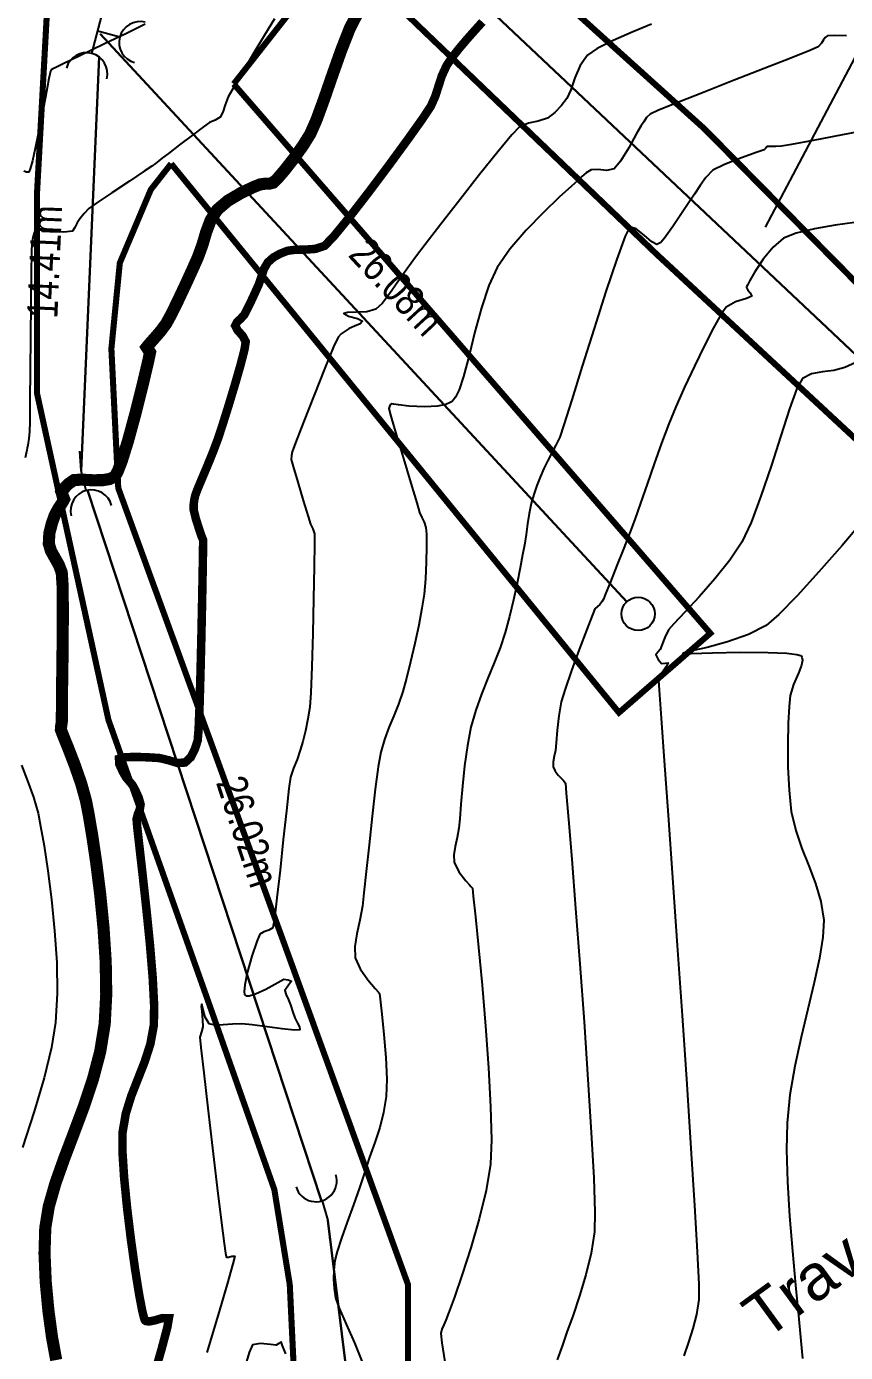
# Model space of a CAD drawing. Extents: x 360931 to 362237, y 7351473 to 7352200.
# Drawn here: x 361628.38 to 361655.38, y 7351867.38 to 7351911.08 of the extents above; entities that cross this region are included whole.
import ezdxf
from ezdxf.enums import TextEntityAlignment as Align

# ---------------------------------------------------------------- set-up
doc = ezdxf.new("R2010")
doc.units = 0
for name, color, linetype in [('A_Curvas Intermediarias', 37, 'Continuous'), ('A_Curvas Mestras', 32, 'Continuous'), ('AGUA', 3, 'Continuous'), ('PONTOS-Pontos - Água_U', 1, 'Continuous'), ('PS_IND_COMPRIMENTO', 7, 'Continuous'), ('ZZ-Carimbo Texto', 7, 'Continuous')]:
    doc.layers.add(name, color=color, linetype=linetype)
doc.layers.add('TUBO_PE_80_NTS194_PN_12_5', color=5, linetype='Continuous', lineweight=30)
doc.styles.add('CARIMBO', font='arial.ttf', dxfattribs={"height": 2})
doc.styles.add('ROMANS', font='arial.ttf', dxfattribs={"height": 2})
picture_1 = doc.add_image_def('image1.tif', size_in_pixel=(23490, 20550))

# ---------------------------------------------------------------- blocks, each defined once
blk = doc.blocks.new('*U1209', base_point=(361544.508, 7351672.6662))
for p, q in [((361544.3817, 7351672.6065), (361544.6342, 7351672.7702)), ((361544.5898, 7351672.5621), (361544.508, 7351672.6883))]:
    blk.add_line(p, q)
for centre, start, end in [((361544.7496, 7351672.845), 122.96833, 302.96833), ((361544.2664, 7351672.5316), 302.96833, 122.96833), ((361544.6647, 7351672.4468), 32.96834, 212.96834)]:
    blk.add_arc(centre, 0.1375, start, end)
blk = doc.blocks.new('*U1221')
for p, q in [((-0.135, 0), (0, 0)), ((0, 0), (0.1276, -0.0248))]:
    blk.add_line(p, q)
blk.add_arc((-0.2725, -0.0002), 0.1375, 270.09061, 90.09061)
blk = doc.blocks.new('*U1222')
for p, q in [((-0.135, 0), (0, 0)), ((0, 0), (0.1276, -0.0248))]:
    blk.add_line(p, q)
blk.add_arc((-0.2725, -0.0002), 0.1375, 270.09061, 90.09061)
blk = doc.blocks.new('*U1350', base_point=(361222.5143, 7351707.1856))
blk.add_circle((361222.5143, 7351707.1856), 0.11)

msp = doc.modelspace()

# ---------------------------------------------------------------- linework, layer by layer
at = {"color": 0, "const_width": 0.2}
for points in [[(361635.445, 7351934.874), (361634.147, 7351927.895), (361633.838, 7351925.301), (361633.344, 7351918.878), (361633.514, 7351917.863), (361634.152, 7351917.165), (361638.315, 7351915.704), (361642.188, 7351914.657), (361645.18, 7351912.714), (361650.727, 7351907.712), (361657.398, 7351900.95), (361666.725, 7351892.025), (361673.335, 7351886.385), (361675.037, 7351884.607), (361676.908, 7351880.066), (361677.442, 7351879.872), (361680.01, 7351876.412), (361681.417, 7351873.394), (361682.49, 7351867.641), (361692.77, 7351833.923)], [(361629.228, 7351914.738), (361628.724, 7351905.567), (361628.724, 7351899.002), (361631.079, 7351888.234), (361634.404, 7351878.851), (361636.549, 7351872.749), (361637.058, 7351869.612), (361637.216, 7351866.29), (361637.374, 7351860.518), (361637.058, 7351858.201), (361636.054, 7351856.876), (361631.813, 7351855.191), (361627.492, 7351852.663), (361623.065, 7351848.106), (361614.264, 7351841.837), (361608.89, 7351844.128), (361602.856, 7351846.708), (361595.82, 7351849.817), (361590.759, 7351852.374)], [(361633.147, 7351906.563), (361632.477, 7351905.709), (361631.455, 7351903.291), (361631.177, 7351900.465), (361631.404, 7351895.871), (361636.96, 7351880.619), (361640.951, 7351869.627), (361640.951, 7351864.251), (361642.946, 7351859.658), (361647.365, 7351861.021), (361652.621, 7351863.748), (361656.916, 7351866.425), (361666.309, 7351873.593), (361673.811, 7351881.801), (361666.331, 7351887.137), (361659.358, 7351894.103), (361649.163, 7351903.568), (361638.681, 7351913.615), (361635.209, 7351909.191)], [(361635.209, 7351909.191), (361650.922, 7351891.084), (361647.909, 7351888.469), (361633.147, 7351906.563)]]:
    msp.add_lwpolyline(points, dxfattribs=at)
at = {"layer": 'A_Curvas Intermediarias', "flags": 128}
for points, elevation in [([(361636.55, 7351911.338), (361636.226, 7351910.8), (361635.845, 7351910.162), (361635.475, 7351909.535), (361635.181, 7351909.032), (361635.031, 7351908.762), (361634.931, 7351908.508), (361634.847, 7351908.258), (361634.763, 7351908.092), (361634.597, 7351907.998), (361634.408, 7351907.921), (361634.213, 7351907.78), (361633.847, 7351907.505), (361633.423, 7351907.183), (361633.055, 7351906.902), (361632.858, 7351906.751), (361632.74, 7351906.659), (361632.628, 7351906.57), (361632.508, 7351906.48), (361632.259, 7351906.313), (361631.77, 7351905.989), (361631.197, 7351905.608), (361630.7, 7351905.272), (361630.436, 7351905.081), (361630.277, 7351904.917), (361630.137, 7351904.745), (361630.044, 7351904.617), (361629.976, 7351904.46), (361629.895, 7351904.334), (361629.605, 7351904.31), (361629.148, 7351904.317), (361628.902, 7351904.329), (361628.86, 7351904.372), (361628.818, 7351904.413), (361628.735, 7351904.377), (361628.645, 7351904.318), (361628.598, 7351904.169), (361628.555, 7351903.94), (361628.548, 7351903.642), (361628.538, 7351902.94), (361628.527, 7351901.968), (361628.515, 7351900.858), (361628.504, 7351899.746), (361628.493, 7351898.765), (361628.484, 7351898.049), (361628.477, 7351897.732), (361628.451, 7351897.503), (361628.419, 7351897.283), (361628.402, 7351897.182), (361628.395, 7351897.118), (361628.336, 7351896.87)], 113), ([(361632.287, 7351911.158), (361631.695, 7351910.871), (361630.928, 7351910.501), (361630.16, 7351910.13), (361629.566, 7351909.844), (361629.323, 7351909.727), (361629.251, 7351909.69), (361629.193, 7351909.659), (361629.165, 7351909.612), (361629.119, 7351909.368), (361629.004, 7351908.761), (361628.85, 7351907.97), (361628.687, 7351907.175), (361628.572, 7351906.656), (361628.504, 7351906.395), (361628.471, 7351906.304), (361628.459, 7351906.288), (361628.437, 7351906.28), (361628.384, 7351906.283), (361628.288, 7351906.321)], 112), ([(361648.979, 7351911.16), (361648.341, 7351910.9), (361647.713, 7351910.622), (361647.19, 7351910.36), (361646.869, 7351910.142), (361646.629, 7351909.8), (361646.456, 7351909.388), (361646.32, 7351908.996), (361646.189, 7351908.714), (361646.001, 7351908.465), (361645.793, 7351908.247), (361645.548, 7351908.065), (361645.25, 7351907.96), (361644.926, 7351907.901), (361644.626, 7351907.782), (361644.376, 7351907.518), (361643.911, 7351906.955), (361643.313, 7351906.203), (361642.661, 7351905.371), (361642.038, 7351904.568), (361641.525, 7351903.903), (361641.201, 7351903.484), (361640.913, 7351903.091), (361640.625, 7351902.67), (361640.349, 7351902.275), (361640.101, 7351901.957), (361639.894, 7351901.769), (361639.602, 7351901.685), (361639.255, 7351901.665), (361638.963, 7351901.662), (361638.835, 7351901.628), (361638.991, 7351901.542), (361639.292, 7351901.455), (361639.458, 7351901.37), (361639.375, 7351901.289), (361639.191, 7351901.21), (361639.014, 7351901.126), (361638.88, 7351901.041), (361638.755, 7351900.954), (361638.649, 7351900.846), (361638.504, 7351900.526), (361638.217, 7351899.824), (361637.861, 7351898.932), (361637.511, 7351898.045), (361637.243, 7351897.357), (361637.132, 7351897.064), (361637.11, 7351896.94), (361637.105, 7351896.816), (361637.17, 7351896.58), (361637.321, 7351896.067), (361637.504, 7351895.46), (361637.663, 7351894.936), (361637.745, 7351894.677), (361637.817, 7351894.522), (361637.875, 7351894.365), (361637.876, 7351894.04), (361637.864, 7351893.272), (361637.842, 7351892.23), (361637.813, 7351891.08), (361637.781, 7351889.989), (361637.748, 7351889.125), (361637.719, 7351888.653), (361637.656, 7351888.26), (361637.573, 7351887.869), (361637.484, 7351887.514), (361637.405, 7351887.228), (361637.297, 7351886.926), (361637.179, 7351886.641), (361637.082, 7351886.338), (361637.03, 7351885.967), (361636.947, 7351885.234), (361636.845, 7351884.288), (361636.737, 7351883.28), (361636.635, 7351882.36), (361636.55, 7351881.676), (361636.495, 7351881.38), (361636.37, 7351881.296), (361636.208, 7351881.245), (361636.076, 7351881.162), (361635.972, 7351880.921), (361635.812, 7351880.447), (361635.655, 7351879.892), (361635.571, 7351879.493), (361635.553, 7351879.271), (361635.569, 7351879.179), (361635.587, 7351879.154), (361635.62, 7351879.137), (361635.718, 7351879.136), (361635.929, 7351879.199), (361636.269, 7351879.357), (361636.665, 7351879.574), (361636.867, 7351879.679), (361637.007, 7351879.663), (361637.11, 7351879.617), (361637.012, 7351879.491), (361636.895, 7351879.314), (361636.938, 7351879.162), (361637.021, 7351879.005), (361637.079, 7351878.832), (361637.155, 7351878.601), (361637.222, 7351878.407), (361637.301, 7351878.255), (361637.381, 7351878.111), (361637.393, 7351878.013), (361637.214, 7351878.007), (361636.811, 7351878.049), (361636.307, 7351878.113), (361635.823, 7351878.174), (361635.481, 7351878.208), (361635.173, 7351878.201), (361634.858, 7351878.173), (361634.583, 7351878.164), (361634.398, 7351878.21), (361634.265, 7351878.431), (361634.189, 7351878.72), (361634.162, 7351878.863), (361634.139, 7351878.78), (361634.156, 7351878.632), (361634.186, 7351878.342), (361634.195, 7351878.117), (361634.144, 7351877.945), (361634.094, 7351877.773), (361634.127, 7351877.427), (361634.22, 7351876.593), (361634.354, 7351875.435), (361634.509, 7351874.117), (361634.667, 7351872.803), (361634.809, 7351871.657), (361634.897, 7351870.972), (361634.943, 7351870.648), (361634.961, 7351870.543), (361634.966, 7351870.527), (361634.984, 7351870.52), (361635.04, 7351870.523), (361635.145, 7351870.549), (361635.242, 7351870.554), (361635.178, 7351870.302), (361634.989, 7351869.627), (361634.697, 7351868.621), (361634.327, 7351867.374)], 116), ([(361654.782, 7351910.774), (361654.755, 7351910.759), (361654.709, 7351910.721), (361654.651, 7351910.647), (361654.581, 7351910.537), (361654.472, 7351910.416), (361654.202, 7351910.298), (361653.572, 7351910.045), (361652.7, 7351909.701), (361651.709, 7351909.312), (361650.717, 7351908.923), (361649.845, 7351908.578), (361649.213, 7351908.323), (361648.941, 7351908.201), (361648.822, 7351908.084), (361648.727, 7351907.947), (361648.632, 7351907.801), (361648.48, 7351907.535), (361648.231, 7351907.085), (361647.962, 7351906.641), (361647.751, 7351906.39), (361647.502, 7351906.344), (361647.221, 7351906.371), (361646.989, 7351906.36), (361646.826, 7351906.267), (361646.684, 7351906.14), (361646.542, 7351906), (361646.342, 7351905.82), (361645.942, 7351905.455), (361645.42, 7351904.954), (361644.853, 7351904.368), (361644.317, 7351903.746), (361643.891, 7351903.14), (361643.616, 7351902.547), (361643.376, 7351901.817), (361643.163, 7351901.024), (361642.969, 7351900.244), (361642.784, 7351899.551), (361642.637, 7351899.11), (361642.524, 7351898.87), (361642.447, 7351898.763), (361642.407, 7351898.727), (361642.346, 7351898.688), (361642.198, 7351898.627), (361641.925, 7351898.571), (361641.506, 7351898.549), (361640.985, 7351898.576), (361640.646, 7351898.615), (361640.48, 7351898.639), (361640.425, 7351898.648), (361640.417, 7351898.649), (361640.411, 7351898.645), (361640.386, 7351898.626), (361640.369, 7351898.612), (361640.344, 7351898.557), (361640.32, 7351898.491), (361640.391, 7351898.244), (361640.57, 7351897.637), (361640.806, 7351896.842), (361641.047, 7351896.034), (361641.242, 7351895.385), (361641.339, 7351895.071), (361641.414, 7351894.903), (361641.492, 7351894.745), (361641.547, 7351894.574), (361641.563, 7351894.349), (361641.568, 7351893.942), (361641.559, 7351893.427), (361641.533, 7351892.878), (361641.487, 7351892.369), (361641.416, 7351891.913), (361641.308, 7351891.355), (361641.177, 7351890.749), (361641.036, 7351890.147), (361640.9, 7351889.601), (361640.781, 7351889.167), (361640.642, 7351888.751), (361640.485, 7351888.36), (361640.326, 7351887.977), (361640.178, 7351887.585), (361640.056, 7351887.166), (361639.972, 7351886.687), (361639.875, 7351885.947), (361639.772, 7351885.054), (361639.67, 7351884.114), (361639.578, 7351883.236), (361639.504, 7351882.526), (361639.455, 7351882.093), (361639.371, 7351881.633), (361639.269, 7351881.179), (361639.201, 7351880.756), (361639.218, 7351880.389), (361639.379, 7351880.026), (361639.635, 7351879.658), (361639.872, 7351879.373), (361639.977, 7351879.257), (361640.015, 7351879.215), (361640.038, 7351879.025), (361640.094, 7351878.534), (361640.163, 7351877.855), (361640.222, 7351877.1), (361640.254, 7351876.382), (361640.236, 7351875.814), (361640.151, 7351875.288), (361640.021, 7351874.79), (361639.863, 7351874.304), (361639.69, 7351873.812), (361639.519, 7351873.297), (361639.356, 7351872.804), (361639.158, 7351872.247), (361638.952, 7351871.678), (361638.764, 7351871.147), (361638.619, 7351870.706), (361638.543, 7351870.406), (361638.508, 7351870.095), (361638.5, 7351869.793), (361638.519, 7351869.49), (361638.562, 7351869.179), (361638.681, 7351868.841), (361638.915, 7351868.315), (361639.19, 7351867.701), (361639.435, 7351867.096)], 117), ([(361655.407, 7351910.782), (361655.006, 7351910.794), (361654.782, 7351910.774)], 117), ([(361656.313, 7351907.716), (361655.273, 7351907.512), (361654.314, 7351907.328), (361653.594, 7351907.193), (361653.271, 7351907.136), (361653.077, 7351907.129), (361652.889, 7351907.133), (361652.794, 7351907.133)], 118), ([(361652.794, 7351907.133), (361652.787, 7351907.128), (361652.769, 7351907.108), (361652.735, 7351907.065), (361652.699, 7351907.023), (361652.466, 7351906.941), (361651.949, 7351906.757), (361651.384, 7351906.536), (361651.007, 7351906.345), (361650.774, 7351906.113), (361650.587, 7351905.843), (361650.397, 7351905.557), (361650.19, 7351905.255), (361649.927, 7351904.858), (361649.681, 7351904.488), (361649.524, 7351904.267), (361649.409, 7351904.111), (361649.29, 7351903.968), (361649.157, 7351903.896), (361648.988, 7351903.992), (361648.74, 7351904.21), (361648.477, 7351904.417), (361648.266, 7351904.479), (361648.111, 7351904.175), (361647.835, 7351903.418), (361647.481, 7351902.354), (361647.089, 7351901.129), (361646.699, 7351899.89), (361646.353, 7351898.784), (361646.092, 7351897.955), (361645.957, 7351897.552), (361645.832, 7351897.282), (361645.698, 7351897.032), (361645.564, 7351896.782), (361645.435, 7351896.514), (361645.316, 7351896.233), (361645.204, 7351895.952), (361645.103, 7351895.663), (361645.013, 7351895.358), (361644.946, 7351895.034), (361644.896, 7351894.695), (361644.85, 7351894.344), (361644.792, 7351893.984), (361644.733, 7351893.672), (361644.651, 7351893.245), (361644.549, 7351892.739), (361644.431, 7351892.19), (361644.299, 7351891.633), (361644.158, 7351891.105), (361643.992, 7351890.605), (361643.796, 7351890.105), (361643.586, 7351889.6), (361643.378, 7351889.083), (361643.187, 7351888.55), (361643.03, 7351887.995), (361642.911, 7351887.381), (361642.82, 7351886.714), (361642.751, 7351886.05), (361642.701, 7351885.448), (361642.664, 7351884.965), (361642.635, 7351884.658), (361642.58, 7351884.355), (361642.513, 7351884.057), (361642.468, 7351883.778), (361642.479, 7351883.537), (361642.635, 7351883.219), (361642.857, 7351882.93), (361642.978, 7351882.792), (361643.031, 7351882.737), (361643.079, 7351882.68), (361643.108, 7351882.423), (361643.18, 7351881.738), (361643.281, 7351880.725), (361643.395, 7351879.49), (361643.509, 7351878.135), (361643.608, 7351876.764), (361643.678, 7351875.479), (361643.704, 7351874.384), (361643.672, 7351873.583), (361643.531, 7351872.721), (361643.304, 7351871.778), (361643.028, 7351870.828), (361642.743, 7351869.946), (361642.486, 7351869.204), (361642.294, 7351868.678), (361642.206, 7351868.441), (361642.141, 7351868.292), (361642.073, 7351868.152), (361642.032, 7351868.001), (361642.069, 7351867.699), (361642.174, 7351867.065)], 118), ([(361655.668, 7351904.62), (361655.035, 7351904.533), (361654.359, 7351904.418), (361653.755, 7351904.276), (361653.338, 7351904.109), (361652.992, 7351903.812), (361652.662, 7351903.411), (361652.383, 7351902.996), (361652.219, 7351902.714), (361652.143, 7351902.563), (361652.118, 7351902.502), (361652.115, 7351902.485), (361652.119, 7351902.455), (361652.155, 7351902.395), (361652.236, 7351902.305), (361652.288, 7351902.201), (361652.108, 7351902.121), (361651.754, 7351902.01), (361651.44, 7351901.838), (361651.276, 7351901.605), (361651.027, 7351901.158), (361650.724, 7351900.565), (361650.396, 7351899.889), (361650.074, 7351899.196), (361649.788, 7351898.551), (361649.558, 7351897.987), (361649.316, 7351897.347), (361649.073, 7351896.672), (361648.838, 7351896.002), (361648.622, 7351895.377), (361648.433, 7351894.837), (361648.281, 7351894.423), (361648.075, 7351893.894), (361647.844, 7351893.315), (361647.629, 7351892.781), (361647.466, 7351892.382), (361647.394, 7351892.212), (361647.341, 7351892.12), (361647.281, 7351892.033), (361647.198, 7351891.965), (361647.117, 7351891.894), (361647.035, 7351891.692), (361646.846, 7351891.204), (361646.6, 7351890.552), (361646.345, 7351889.857), (361646.131, 7351889.241), (361646.004, 7351888.824), (361645.923, 7351888.367), (361645.87, 7351887.888), (361645.836, 7351887.476), (361645.815, 7351887.223), (361645.777, 7351887.029), (361645.74, 7351886.844), (361645.74, 7351886.685), (361645.807, 7351886.542), (361645.907, 7351886.412), (361645.98, 7351886.328), (361646.067, 7351886.238), (361646.143, 7351886.145), (361646.174, 7351885.818), (361646.247, 7351884.945), (361646.352, 7351883.639), (361646.479, 7351882.015), (361646.617, 7351880.188), (361646.757, 7351878.272), (361646.887, 7351876.38), (361646.997, 7351874.628), (361647.077, 7351873.13), (361647.117, 7351872), (361647.107, 7351871.352), (361646.995, 7351870.656), (361646.821, 7351869.943), (361646.612, 7351869.248), (361646.395, 7351868.606), (361646.196, 7351868.051), (361646.043, 7351867.618), (361645.869, 7351867.137)], 119), ([(361655.991, 7351894.837), (361655.262, 7351893.983), (361654.502, 7351893.114), (361653.785, 7351892.323), (361653.181, 7351891.702), (361652.764, 7351891.342), (361652.181, 7351891.048), (361651.487, 7351890.805), (361650.82, 7351890.62), (361650.315, 7351890.501), (361650.112, 7351890.458), (361650.057, 7351890.436), (361650.013, 7351890.413), (361650.291, 7351890.421), (361650.988, 7351890.441), (361651.902, 7351890.458), (361652.831, 7351890.455), (361653.448, 7351890.429), (361653.769, 7351890.39), (361653.892, 7351890.353), (361653.921, 7351890.331), (361653.942, 7351890.293), (361653.958, 7351890.202), (361653.929, 7351890.035), (361653.824, 7351889.769), (361653.658, 7351889.4), (361653.549, 7351889.032), (361653.517, 7351888.676), (361653.488, 7351888.121), (361653.473, 7351887.432), (361653.479, 7351886.674), (361653.516, 7351885.912), (361653.591, 7351885.21), (361653.734, 7351884.582), (361653.939, 7351883.989), (361654.171, 7351883.414), (361654.393, 7351882.839), (361654.567, 7351882.248), (361654.657, 7351881.625), (361654.631, 7351881.066), (361654.518, 7351880.373), (361654.343, 7351879.575), (361654.132, 7351878.698), (361653.912, 7351877.77), (361653.708, 7351876.817), (361653.546, 7351875.867), (361653.452, 7351874.948), (361653.435, 7351874.053), (361653.468, 7351873.006), (361653.536, 7351871.871), (361653.627, 7351870.714), (361653.728, 7351869.6), (361653.826, 7351868.596), (361653.909, 7351867.765), (361653.964, 7351867.175)], 121), ([(361628.215, 7351886.734), (361628.417, 7351886.225), (361628.615, 7351885.677), (361628.76, 7351885.156), (361628.844, 7351884.727), (361628.957, 7351884.076), (361629.082, 7351883.252), (361629.204, 7351882.305), (361629.307, 7351881.282), (361629.374, 7351880.234), (361629.389, 7351879.208), (361629.338, 7351878.253), (361629.201, 7351877.43), (361628.956, 7351876.436), (361628.63, 7351875.323), (361628.251, 7351874.139)], 113), ([(361636.927, 7351867.337), (361636.823, 7351867.596), (361636.77, 7351867.725), (361636.692, 7351867.677), (361636.605, 7351867.614), (361636.425, 7351867.641), (361636.098, 7351867.679), (361635.824, 7351867.627), (361635.719, 7351867.379), (361635.543, 7351866.787)], 117)]:
    msp.add_lwpolyline(points, dxfattribs=dict(at, elevation=elevation))
at = {"layer": 'A_Curvas Intermediarias', "color": 55, "true_color": 0x999b37, "const_width": 0.4, "elevation": 114, "flags": 128}
msp.add_lwpolyline([(361639.282, 7351911.501), (361639.037, 7351911.026), (361638.761, 7351910.325), (361638.472, 7351909.512), (361638.192, 7351908.702), (361637.939, 7351908.008), (361637.734, 7351907.545), (361637.485, 7351907.146), (361637.188, 7351906.732), (361636.894, 7351906.355), (361636.651, 7351906.072), (361636.51, 7351905.938), (361636.377, 7351905.902), (361636.23, 7351905.902), (361636.084, 7351905.881), (361635.854, 7351905.789), (361635.458, 7351905.602), (361635.021, 7351905.345), (361634.667, 7351905.045), (361634.449, 7351904.7), (361634.303, 7351904.31), (361634.181, 7351903.895), (361634.029, 7351903.477), (361633.846, 7351903.068), (361633.613, 7351902.559), (361633.366, 7351902.035), (361633.145, 7351901.585), (361632.986, 7351901.295), (361632.805, 7351901.05), (361632.592, 7351900.803), (361632.416, 7351900.606), (361632.341, 7351900.512), (361632.394, 7351900.429), (361632.452, 7351900.343), (361632.389, 7351900.044), (361632.219, 7351899.322), (361631.984, 7351898.378), (361631.722, 7351897.417), (361631.522, 7351896.772), (361631.389, 7351896.428), (361631.315, 7351896.29), (361631.282, 7351896.253), (361631.233, 7351896.219), (361631.112, 7351896.169), (361630.891, 7351896.131), (361630.562, 7351896.128), (361630.18, 7351896.149), (361629.94, 7351896.132), (361629.76, 7351896.007), (361629.605, 7351895.847), (361629.532, 7351895.738), (361629.574, 7351895.623), (361629.62, 7351895.504), (361629.555, 7351895.384), (361629.423, 7351895.185), (361629.309, 7351894.971), (361629.216, 7351894.71), (361629.132, 7351894.376), (361629.115, 7351894.037), (361629.185, 7351893.802), (361629.312, 7351893.573), (361629.447, 7351893.337), (361629.541, 7351893.084), (361629.568, 7351892.673), (361629.577, 7351891.914), (361629.573, 7351890.983), (361629.563, 7351890.059), (361629.552, 7351889.32), (361629.547, 7351888.942), (361629.547, 7351888.634), (361629.545, 7351888.337), (361629.542, 7351888.165), (361629.523, 7351888.036), (361629.513, 7351887.908), (361629.584, 7351887.72), (361629.755, 7351887.298), (361629.972, 7351886.735), (361630.185, 7351886.123), (361630.342, 7351885.555), (361630.431, 7351885.093), (361630.55, 7351884.387), (361630.682, 7351883.494), (361630.81, 7351882.471), (361630.918, 7351881.375), (361630.99, 7351880.261), (361631.008, 7351879.187), (361630.957, 7351878.208), (361630.809, 7351877.295), (361630.569, 7351876.385), (361630.269, 7351875.487), (361629.941, 7351874.611), (361629.619, 7351873.764), (361629.332, 7351872.955), (361629.115, 7351872.194), (361628.998, 7351871.488), (361628.973, 7351870.646), (361629.012, 7351869.714), (361629.1, 7351868.767), (361629.22, 7351867.88), (361629.358, 7351867.129)], dxfattribs=at)
at = {"layer": 'A_Curvas Mestras', "color": 152, "true_color": 0x2776bb, "const_width": 0.28, "elevation": 115, "flags": 128}
msp.add_lwpolyline([(361643.408, 7351911.234), (361643.176, 7351910.978), (361642.915, 7351910.684), (361642.651, 7351910.375), (361642.411, 7351910.07), (361642.224, 7351909.79), (361642.071, 7351909.46), (361641.962, 7351909.123), (361641.855, 7351908.786), (361641.705, 7351908.453), (361641.452, 7351908.07), (361640.964, 7351907.384), (361640.333, 7351906.521), (361639.65, 7351905.61), (361639.006, 7351904.777), (361638.493, 7351904.149), (361638.202, 7351903.853), (361637.899, 7351903.755), (361637.554, 7351903.729), (361637.228, 7351903.725), (361636.982, 7351903.692), (361636.739, 7351903.596), (361636.517, 7351903.473), (361636.33, 7351903.307), (361636.205, 7351903.09), (361636.125, 7351902.842), (361636.037, 7351902.586), (361635.927, 7351902.342), (361635.788, 7351902.041), (361635.653, 7351901.762), (361635.557, 7351901.582), (361635.442, 7351901.456), (361635.32, 7351901.343), (361635.26, 7351901.221), (361635.34, 7351901.07), (361635.501, 7351900.891), (361635.606, 7351900.695), (361635.566, 7351900.437), (361635.436, 7351899.932), (361635.25, 7351899.285), (361635.043, 7351898.597), (361634.847, 7351897.972), (361634.697, 7351897.515), (361634.533, 7351897.075), (361634.343, 7351896.609), (361634.16, 7351896.175), (361634.016, 7351895.831), (361633.944, 7351895.637), (361633.908, 7351895.474), (361633.888, 7351895.314), (361633.891, 7351895.149), (361633.963, 7351894.853), (361634.083, 7351894.478), (361634.15, 7351894.282), (361634.177, 7351894.22), (361634.202, 7351894.156), (361634.199, 7351893.878), (361634.187, 7351893.155), (361634.168, 7351892.132), (361634.143, 7351890.951), (361634.114, 7351889.759), (361634.084, 7351888.699), (361634.052, 7351887.915), (361634.022, 7351887.552), (361633.928, 7351887.262), (361633.793, 7351886.996), (361633.604, 7351886.823), (361633.354, 7351886.811), (361633.064, 7351886.9), (361632.76, 7351886.972), (361632.435, 7351886.993), (361632.009, 7351887.009), (361631.626, 7351887), (361631.429, 7351886.947), (361631.44, 7351886.767), (361631.551, 7351886.525), (361631.652, 7351886.347), (361631.762, 7351886.213), (361631.874, 7351886.08), (361631.969, 7351885.906), (361632.08, 7351885.661), (361632.14, 7351885.444), (361632.114, 7351885.283), (361632.051, 7351885.126), (361632.007, 7351884.961), (361632.032, 7351884.671), (361632.107, 7351884.004), (361632.213, 7351883.07), (361632.333, 7351881.975), (361632.448, 7351880.829), (361632.539, 7351879.739), (361632.587, 7351878.814), (361632.576, 7351878.162), (361632.462, 7351877.545), (361632.275, 7351876.962), (361632.052, 7351876.395), (361631.831, 7351875.829), (361631.65, 7351875.246), (361631.546, 7351874.63), (361631.542, 7351874.002), (361631.597, 7351873.14), (361631.695, 7351872.14), (361631.822, 7351871.098), (361631.96, 7351870.11), (361632.095, 7351869.272), (361632.19, 7351868.774), (361632.248, 7351868.533), (361632.279, 7351868.447), (361632.292, 7351868.429), (361632.328, 7351868.41), (361632.424, 7351868.401), (361632.606, 7351868.437), (361632.862, 7351868.512), (361633.073, 7351868.506), (361633.024, 7351868.216), (361632.833, 7351867.494), (361632.532, 7351866.447)], dxfattribs=at)
at = {"layer": 'A_Curvas Mestras', "elevation": 120, "flags": 128}
msp.add_lwpolyline([(361655.712, 7351900.015), (361655.354, 7351899.845), (361654.997, 7351899.751), (361654.616, 7351899.707), (361654.255, 7351899.641), (361653.957, 7351899.482), (361653.775, 7351899.148), (361653.53, 7351898.48), (361653.24, 7351897.592), (361652.921, 7351896.596), (361652.59, 7351895.605), (361652.265, 7351894.732), (361651.964, 7351894.089), (361651.562, 7351893.492), (361651.068, 7351892.877), (361650.549, 7351892.291), (361650.075, 7351891.783), (361649.715, 7351891.401), (361649.537, 7351891.193), (361649.418, 7351890.943), (361649.324, 7351890.689), (361649.27, 7351890.548), (361649.186, 7351890.461), (361649.12, 7351890.376), (361649.198, 7351890.222), (361649.309, 7351890.086), (361649.43, 7351890.098), (361649.53, 7351890.107), (361649.45, 7351889.966), (361649.287, 7351889.728), (361649.197, 7351889.599), (361649.212, 7351889.538), (361649.236, 7351889.207), (361649.302, 7351888.286), (361649.403, 7351886.879), (361649.53, 7351885.092), (361649.675, 7351883.028), (361649.831, 7351880.793), (361649.99, 7351878.49), (361650.142, 7351876.225), (361650.281, 7351874.102), (361650.399, 7351872.225), (361650.487, 7351870.7), (361650.537, 7351869.63), (361650.542, 7351869.121), (361650.465, 7351868.634), (361650.349, 7351868.172), (361650.206, 7351867.722), (361650.045, 7351867.268)], dxfattribs=at)
at = {"layer": 'AGUA', "color": 3}
msp.add_lwpolyline([(361683.274, 7351962.271), (361652.724, 7351904.471)], dxfattribs=at)
at = {"layer": 'TUBO_PE_80_NTS194_PN_12_5', "linetype": 'Continuous'}
for points in [[(361640.995, 7351914.151), (361673.902, 7351883.117)], [(361630.802, 7351910.845), (361648.168, 7351892.126)], [(361630.77, 7351910.087), (361630.18, 7351896.444)], [(361630.393, 7351895.8), (361638.105, 7351872.374)], [(361638.317, 7351871.732), (361640.052, 7351857.681)]]:
    msp.add_lwpolyline(points, dxfattribs=at)

# ---------------------------------------------------------------- block references
at = {"layer": 'PONTOS-Pontos - Água_U', "xscale": 5, "yscale": 5, "zscale": 5}
for name, p, rotation in [('*U1209', (361630.802, 7351910.845), 42.25663853180696), ('*U1221', (361630.18, 7351896.444), 104.3976813539068), ('*U1350', (361648.542, 7351891.723), 311.958385011357), ('*U1222', (361638.317, 7351871.732), 286.7860187779378)]:
    msp.add_blockref(name, p, dxfattribs=dict(at, rotation=rotation))

# ---------------------------------------------------------------- texts
at = {"layer": 'PS_IND_COMPRIMENTO', "style": 'ROMANS', "width": 0.8}
for s, rotation, p in [('14.41m', 87.5267, (361628.976, 7351903.33)), ('26.08m', 312.8522, (361640.585, 7351902.506)), ('26.02m', 288.2241, (361635.674, 7351884.556))]:
    msp.add_text(s, height=1, rotation=rotation, dxfattribs=at).set_placement(p, align=Align.MIDDLE_CENTER)
at = {"layer": 'ZZ-Carimbo Texto', "style": 'CARIMBO'}
msp.add_text('Travessa Vista Alta', height=1.5, rotation=36.0983, dxfattribs=at).set_placement((361659.573, 7351873.685), align=Align.MIDDLE_CENTER)

# ---------------------------------------------------------------- pictures from other files: only their frames are drawn
at = {"lineweight": 30}
image = msp.add_image(picture_1, insert=(361177.259, 7351517.423, -3.228), size_in_units=(579.285, 506.782), dxfattribs=dict(at, fade=58))
image.dxf.flags = 15

doc.saveas('drawing.dxf')
